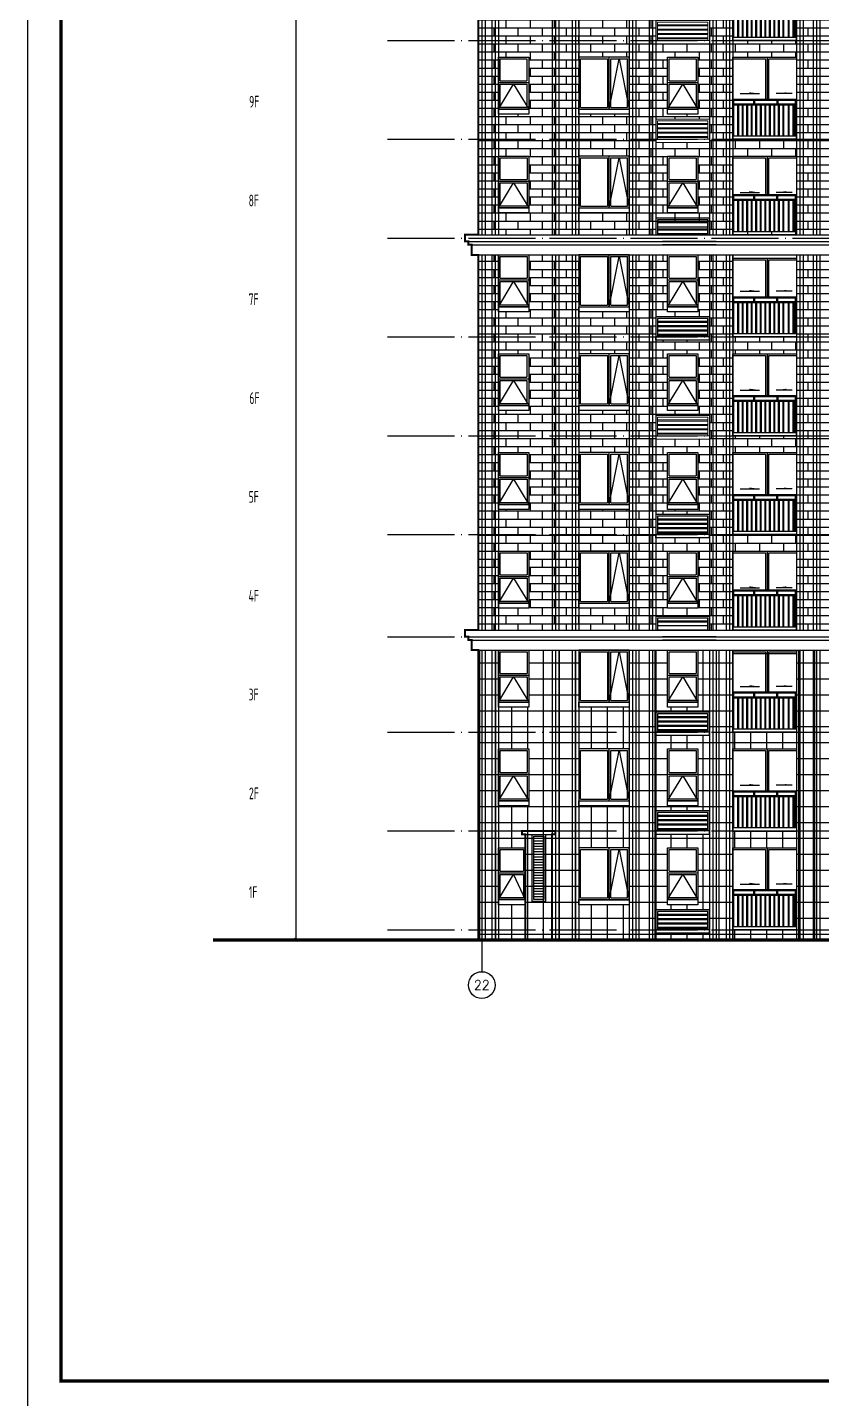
# Model space of a CAD drawing. Extents: x 115549 to 768939, y -502199 to 402497.
# Drawn here: x 181745 to 205468, y -52228 to -11293 of the extents above; entities that cross this region are included whole.
import ezdxf
from ezdxf.enums import TextEntityAlignment as Align

# ---------------------------------------------------------------- set-up
doc = ezdxf.new("R2010")
doc.units = 0
doc.header["$LTSCALE"] = 1000
doc.header["$MEASUREMENT"] = 0
doc.linetypes.add('DOTE', pattern=[2.42, 2, -0.2, 0.02, -0.2])
doc.layers.add('_0', color=7, linetype='Continuous', lineweight=9)
doc.layers.add('WALL', color=150, linetype='Continuous', lineweight=30)
for name, color, linetype in [('AXIS', 3, 'Continuous'), ('AXIS_TEXT', 7, 'Continuous'), ('DIM_SYMB', 3, 'Continuous'), ('DOTE', 16, 'DOTE'), ('LM-玻璃', 146, 'Continuous'), ('PUB_DIM', 3, 'Continuous'), ('PUB_TEXT', 7, 'Continuous'), ('PUB_TITLE', 4, 'Continuous'), ('WINDOW', 4, 'Continuous'), ('建筑-填充', 8, 'Continuous'), ('建筑-门窗', 140, 'Continuous'), ('栏杆', 11, 'Continuous'), ('看线', 163, 'Continuous'), ('窗口线', 7, 'Continuous'), ('立面线', 172, 'Continuous')]:
    doc.layers.add(name, color=color, linetype=linetype)
doc.styles.add('_TCH_AXIS', font='COMPLEX', dxfattribs={"bigfont": 'GBCBIG'})
doc.styles.add('_TCH_DIM_T3', font='SIMPLEX', dxfattribs={"width": 0.705882, "bigfont": 'GBCBIG'})
doc.styles.add('COMPLEX', font='COMPLEX')
doc.styles.get("Standard").update_dxf_attribs({"font": 'gbenor.shx', "bigfont": 'gbcbig.shx'})
doc.dimstyles.new('_TCH_ARCH&&100', dxfattribs={"dimtxt": 297.5, "dimasz": 100, "dimexe": 250, "dimexo": 300, "dimgap": 100, "dimtad": 1, "dimdec": 0, "dimzin": 0, "dimdsep": 46, "dimtxsty": '_TCH_DIM_T3', "dimblk": 'ARCHTICK', "dimcen": 0.09, "dimclrt": 7, "dimazin": 2, "dimtfac": 1, "dimtdec": 0, "dimtix": 1, "dimtmove": 2, "dimatfit": 3, "dimfxl": 1, "dimtolj": 1, "dimtzin": 0, "dimarcsym": 0})
pattern_1 = [(0, (-135683.46, -101699.97), (0, 240.41565), []), (90, (-135683.46, -101699.97), (-360.5784, 240.41565), [240.41565, -240.4156])]

# ---------------------------------------------------------------- blocks, each defined once
blk = doc.blocks.new('_ArchTick')
at = {"color": 0, "linetype": 'ByBlock', "const_width": 0.4}
blk.add_lwpolyline([(-0.5, -0.5), (0.5, 0.5)], dxfattribs=at)
blk = doc.blocks.new('*D243')
at = {"layer": 'Defpoints', "color": 0, "transparency": 16777216}
for p in [(189771, 19467), (190861, 19467), (190861, -38533)]:
    blk.add_point(p, dxfattribs=at)
at = {"layer": 'PUB_DIM', "color": 0, "lineweight": -2, "transparency": 16777216}
for p, q in [((190561, 19467), (189521, 19467)), ((189771, -38533), (189771, 19467)), ((190561, -38533), (189521, -38533))]:
    blk.add_line(p, q, dxfattribs=at)
at = {"layer": 'PUB_DIM', "color": 0, "lineweight": -2, "transparency": 16777216, "xscale": 100, "yscale": 100, "zscale": 100}
for p, rotation in [((189771, 19467), 90), ((189771, -38533), 270)]:
    blk.add_blockref('_ArchTick', p, dxfattribs=dict(at, rotation=rotation))
at = {"layer": 'PUB_DIM', "color": 7, "transparency": 16777216, "insert": (189522, -9533), "char_height": 297.5, "attachment_point": 5, "rotation": 90, "style": '_TCH_DIM_T3'}
blk.add_mtext('\\A1;58000', dxfattribs=at)
blk = doc.blocks.new('fdfsassd')
at = {"layer": 'LM-玻璃', "ltscale": 0.2}
for p, q in [((-629916, -556267), (-629916, -554817)), ((-629916, -554817), (-629116, -554817)), ((-629116, -554817), (-629116, -556267)), ((-629016, -554817), (-628516, -554817)), ((-628516, -556267), (-628516, -554817)), ((-629916, -556267), (-629116, -556267)), ((-629916, -556267), (-629116, -556267)), ((-629866, -556267), (-629866, -556267)), ((-629116, -556267), (-629116, -556267)), ((-629066, -556267), (-629066, -556267)), ((-629016, -556267), (-628516, -556267)), ((-629016, -556267), (-628566, -556267)), ((-628516, -556267), (-628516, -556267)), ((-629966, -556317), (-628466, -556317))]:
    blk.add_line(p, q, dxfattribs=at)
blk.add_lwpolyline([(-628466, -554767), (-629966, -554767), (-629966, -556317), (-628466, -556317)], close=True, dxfattribs=at)
for points in [[(-628516, -554767), (-629916, -554767)], [(-629066, -556317), (-629066, -554767)], [(-629016, -555767), (-629016, -554817)], [(-629016, -556267), (-629016, -555666)], [(-629016, -556267), (-629016, -556267)]]:
    blk.add_lwpolyline(points, dxfattribs=at)
at = {"layer": 'WINDOW', "color": 250}
blk.add_lwpolyline([(-629066, -556317), (-628766, -554817), (-628466, -556317)], dxfattribs=at)
blk = doc.blocks.new('dfgfdgdfdd')
at = {"layer": 'LM-玻璃', "ltscale": 0.2}
blk.add_lwpolyline([(-627266, -557867), (-626366, -557867), (-626366, -559417), (-627266, -559417)], close=True, dxfattribs=at)
for points in [[(-627216, -558567), (-627216, -557917), (-626416, -557917), (-626416, -558567)], [(-627266, -558617), (-626366, -558617)], [(-627216, -558567), (-626416, -558567)], [(-626416, -558667), (-626416, -559367), (-627216, -559367), (-627216, -558667)], [(-627216, -558667), (-626416, -558667)]]:
    blk.add_lwpolyline(points, dxfattribs=at)
at = {"layer": 'WINDOW', "color": 250}
blk.add_lwpolyline([(-627266, -559417), (-626816, -558667), (-626366, -559417)], dxfattribs=at)
blk = doc.blocks.new('stgewrtwertwertw')
at = {"layer": 'DIM_SYMB'}
for points in [[(406374, 195878), (406074, 195878), (406074, 195918)], [(406877, 195878), (407177, 195878), (407177, 195918)], [(421374, 195878), (421074, 195878), (421074, 195918)], [(421877, 195878), (422177, 195878), (422177, 195918)]]:
    blk.add_hatch(color=256, dxfattribs=at).paths.add_polyline_path(points)
at = {"color": 4}
for p, q in [((403330, 194984), (404830, 194984)), ((403330, 194954), (404830, 194954)), ((403330, 194853), (404830, 194853)), ((423230, 194984), (424730, 194984)), ((423230, 194954), (424730, 194954)), ((423230, 194853), (424730, 194853)), ((403330, 194823), (404830, 194823)), ((403330, 194723), (404830, 194723)), ((403330, 194693), (404830, 194693)), ((403330, 194593), (404830, 194593)), ((403330, 194563), (404830, 194563)), ((423230, 194823), (424730, 194823)), ((423230, 194723), (424730, 194723)), ((423230, 194693), (424730, 194693)), ((423230, 194593), (424730, 194593)), ((423230, 194563), (424730, 194563))]:
    blk.add_line(p, q, dxfattribs=at)
at = {"const_width": 60}
for points in [[(397980, 197464), (397980, 194514)], [(430080, 197464), (430080, 194514)]]:
    blk.add_lwpolyline(points, dxfattribs=at)
at = {"color": 4}
for points in [[(403280, 195114), (403280, 194514)], [(404880, 194514), (404880, 195114), (403283, 195114)], [(404830, 194514), (404830, 195064), (403330, 195064)], [(403330, 195064), (403330, 194514)], [(423180, 195114), (423180, 194514)], [(424780, 194514), (424780, 195114), (423183, 195114)], [(424730, 194514), (424730, 195064), (423230, 195064)], [(423230, 195064), (423230, 194514)]]:
    blk.add_lwpolyline(points, dxfattribs=at)
for points in [[(404880, 194514), (404880, 194514), (403280, 194514)], [(403280, 194414), (403280, 194414), (403280, 194514)], [(404880, 194414), (404880, 194414), (404880, 194514)], [(404880, 194414), (404880, 194414), (404880, 194514)], [(404880, 194414), (404880, 194414), (404880, 194514)], [(424780, 194514), (424780, 194514), (423180, 194514)], [(423180, 194414), (423180, 194414), (423180, 194514)], [(424780, 194414), (424780, 194414), (424780, 194514)], [(424780, 194414), (424780, 194414), (424780, 194514)], [(424780, 194414), (424780, 194414), (424780, 194514)], [(424780, 194414), (424780, 194414), (424780, 194514)], [(424780, 194414), (424780, 194414), (424780, 194514)], [(424780, 194414), (424780, 194414), (424780, 194514)], [(404880, 194414), (404880, 194414), (403280, 194414)], [(424780, 194414), (424780, 194414), (423180, 194414)]]:
    blk.add_lwpolyline(points)
at = {"layer": 'DIM_SYMB'}
for points in [[(405797, 195878), (405797, 195878), (406374, 195878)], [(407354, 195878), (407354, 195878), (406877, 195878)], [(420796, 195878), (420796, 195878), (421374, 195878)], [(422354, 195878), (422354, 195878), (421877, 195878)]]:
    blk.add_lwpolyline(points, dxfattribs=at)
at = {"layer": 'LM-玻璃', "ltscale": 0.2}
for p, q in [((405580, 195714), (405580, 196964)), ((405580, 196964), (407480, 196964)), ((420580, 195714), (420580, 196964)), ((420580, 196964), (422480, 196964))]:
    blk.add_line(p, q, dxfattribs=at)
for points in [[(405580, 196914), (406552, 196914)], [(406552, 196914), (406552, 195714)], [(406602, 196964), (406602, 195714)], [(406652, 195714), (406652, 196914)], [(406652, 196914), (407480, 196914)], [(407480, 196964), (407480, 195714)], [(409680, 195414), (409680, 196964), (408480, 196964), (408480, 195414), (409680, 195414)], [(409080, 196964), (409080, 195414)], [(419580, 195414), (419580, 196964), (418380, 196964), (418380, 195414), (419580, 195414)], [(418980, 196964), (418980, 195414)], [(420580, 196914), (421552, 196914)], [(421552, 196914), (421552, 195714)], [(421602, 196964), (421602, 195714)], [(421652, 195714), (421652, 196914)], [(421652, 196914), (422480, 196914)], [(422480, 196964), (422480, 195714)]]:
    blk.add_lwpolyline(points, dxfattribs=at)
for points in [[(409080, 196964), (408480, 196964), (408480, 196564), (409080, 196564)], [(409030, 196914), (408530, 196914), (408530, 196614), (409030, 196614)], [(409130, 196914), (409630, 196914), (409630, 195464), (409130, 195464)], [(418980, 196964), (418380, 196964), (418380, 196564), (418980, 196564)], [(418930, 196914), (418430, 196914), (418430, 196614), (418930, 196614)], [(419030, 196914), (419530, 196914), (419530, 195464), (419030, 195464)], [(409030, 196514), (408530, 196514), (408530, 195464), (409030, 195464)], [(418930, 196514), (418430, 196514), (418430, 195464), (418930, 195464)]]:
    blk.add_lwpolyline(points, close=True, dxfattribs=at)
at = {"layer": 'WINDOW', "color": 250}
for points in [[(409030, 195464), (408780, 196514), (408530, 195464)], [(418930, 195464), (418680, 196514), (418430, 195464)]]:
    blk.add_lwpolyline(points, dxfattribs=at)
at = {"layer": '栏杆', "ltscale": 0.2}
for p, q in [((405580, 195714), (407480, 195714)), ((405610, 195684), (407450, 195684)), ((420580, 195714), (422480, 195714)), ((420610, 195684), (422450, 195684)), ((405610, 195574), (407450, 195574)), ((405610, 195544), (407450, 195544)), ((420610, 195574), (422450, 195574)), ((420610, 195544), (422450, 195544)), ((405580, 194614), (407480, 194614)), ((405580, 194514), (407480, 194514)), ((420580, 194514), (422480, 194514)), ((420580, 194414), (422480, 194414))]:
    blk.add_line(p, q, dxfattribs=at)
for points in [[(405580, 194514), (405580, 195714)], [(405610, 194614), (405610, 195684)], [(406208, 195574), (406208, 195684)], [(406238, 195574), (406238, 195684)], [(406898, 195574), (406898, 195684)], [(406928, 195574), (406928, 195684)], [(407450, 194614), (407450, 195714)], [(407480, 194514), (407480, 195714)], [(420580, 194514), (420580, 195714)], [(420610, 194514), (420610, 195684)], [(421208, 195574), (421208, 195684)], [(421238, 195574), (421238, 195684)], [(421897, 195574), (421897, 195684)], [(421927, 195574), (421927, 195684)], [(422450, 194514), (422450, 195714)], [(422480, 194514), (422480, 195714)], [(405720, 195544), (405720, 194614)], [(405745, 195544), (405745, 194614)], [(405855, 195544), (405855, 194614)], [(405880, 195544), (405880, 194614)], [(405990, 195544), (405990, 194614)], [(406015, 195544), (406015, 194614)], [(406125, 195544), (406125, 194614)], [(406150, 195544), (406150, 194614)], [(406260, 195544), (406260, 194614)], [(406285, 195544), (406285, 194614)], [(406395, 195544), (406395, 194614)], [(406420, 195544), (406420, 194614)], [(406530, 195544), (406530, 194614)], [(406555, 195544), (406555, 194614)], [(406665, 195544), (406665, 194614)], [(406690, 195544), (406690, 194614)], [(406800, 195544), (406800, 194614)], [(406825, 195544), (406825, 194614)], [(406935, 195544), (406935, 194614)], [(406960, 195544), (406960, 194614)], [(407070, 195544), (407070, 194614)], [(407095, 195544), (407095, 194614)], [(407230, 195544), (407230, 194614)], [(407255, 195544), (407255, 194614)], [(407375, 195544), (407375, 194614)], [(407400, 195544), (407400, 194614)], [(420720, 195544), (420720, 194514)], [(420745, 195544), (420745, 194514)], [(420855, 195544), (420855, 194514)], [(420880, 195544), (420880, 194514)], [(420990, 195544), (420990, 194514)], [(421015, 195544), (421015, 194514)], [(421125, 195544), (421125, 194514)], [(421150, 195544), (421150, 194514)], [(421260, 195544), (421260, 194514)], [(421285, 195544), (421285, 194514)], [(421395, 195544), (421395, 194514)], [(421420, 195544), (421420, 194514)], [(421530, 195544), (421530, 194514)], [(421555, 195544), (421555, 194514)], [(421665, 195544), (421665, 194514)], [(421690, 195544), (421690, 194514)], [(421800, 195544), (421800, 194514)], [(421825, 195544), (421825, 194514)], [(421935, 195544), (421935, 194514)], [(421960, 195544), (421960, 194514)], [(422070, 195544), (422070, 194514)], [(422095, 195544), (422095, 194514)], [(422205, 195544), (422205, 194514)], [(422230, 195544), (422230, 194514)], [(422340, 195544), (422340, 194514)], [(422365, 195544), (422365, 194514)]]:
    blk.add_lwpolyline(points, dxfattribs=at)
for points in [[(405580, 194614), (407480, 194614), (407480, 194514), (405580, 194514)], [(420580, 194514), (422480, 194514), (422480, 194414), (420580, 194414)]]:
    blk.add_lwpolyline(points, close=True, dxfattribs=at)
at = {"layer": '立面线'}
for p, q in [((398080, 197464), (398080, 194514)), ((398180, 197464), (398180, 194514)), ((398380, 197464), (398380, 194514)), ((398480, 197464), (398480, 194514)), ((398580, 197464), (398580, 194514)), ((400180, 197464), (400180, 194514)), ((400280, 197464), (400280, 194514)), ((400380, 197464), (400380, 194514)), ((400780, 197464), (400780, 194514)), ((400880, 197464), (400880, 194514)), ((400980, 197464), (400980, 194514)), ((402480, 197464), (402480, 194514)), ((402580, 197464), (402580, 194514)), ((402680, 197464), (402680, 194514)), ((403080, 197464), (403080, 194514)), ((403180, 197464), (403180, 194514)), ((403280, 197464), (403280, 194514)), ((404880, 197464), (404880, 194514)), ((404980, 197464), (404980, 194514)), ((405080, 197464), (405080, 194514)), ((405380, 197464), (405380, 194514)), ((405480, 197464), (405480, 194514)), ((405580, 197464), (405580, 194414)), ((407480, 197464), (407480, 194414)), ((407580, 197464), (407580, 194514)), ((407680, 197464), (407680, 194514)), ((407980, 197464), (407980, 194514)), ((408080, 197464), (408080, 194514)), ((408180, 197464), (408180, 194514)), ((419880, 197464), (419880, 194514)), ((419880, 197464), (419880, 194514)), ((419980, 197464), (419980, 194514)), ((420080, 197464), (420080, 194514)), ((420380, 197464), (420380, 194514)), ((420480, 197464), (420480, 194514)), ((420580, 197464), (420580, 194414)), ((422480, 197464), (422480, 194514)), ((422580, 197464), (422580, 194514)), ((422680, 197464), (422680, 194514)), ((422980, 197464), (422980, 194514)), ((423080, 197464), (423080, 194514)), ((423180, 197464), (423180, 194514)), ((424780, 197464), (424780, 194514)), ((424880, 197464), (424880, 194514)), ((424980, 197464), (424980, 194514)), ((425380, 197464), (425380, 194514)), ((425480, 197464), (425480, 194514)), ((425580, 197464), (425580, 194514)), ((427080, 197464), (427080, 194514)), ((427180, 197464), (427180, 194514)), ((427280, 197464), (427280, 194514)), ((427680, 197464), (427680, 194514)), ((427780, 197464), (427780, 194514)), ((427880, 197464), (427880, 194514)), ((429480, 197464), (429480, 194514)), ((429580, 197464), (429580, 194514)), ((429680, 197464), (429680, 194514)), ((429880, 197464), (429880, 194514)), ((429980, 197464), (429980, 194514))]:
    blk.add_line(p, q, dxfattribs=at)
at = {"layer": '立面线', "color": 0, "const_width": 40}
for points in [[(410080, 197464), (410080, 194514)], [(417980, 197464), (417980, 194514)]]:
    blk.add_lwpolyline(points, dxfattribs=at)
at = {"layer": '立面线', "ltscale": 20}
for points in [[(398580, 195414), (399480, 195414), (399480, 195264), (398580, 195264)], [(400980, 195414), (402480, 195414), (402480, 195264), (400980, 195264)], [(403630, 195414), (404530, 195414), (404530, 195264), (403630, 195264)], [(408480, 195414), (409680, 195414), (409680, 195264), (408480, 195264)], [(415780, 195414), (417280, 195414), (417280, 195264), (415780, 195264)], [(418380, 195414), (419580, 195414), (419580, 195264), (418380, 195264)], [(423529, 195414), (424429, 195414), (424429, 195264), (423529, 195264)], [(427080, 195414), (425580, 195414), (425580, 195264), (427080, 195264)], [(429480, 195414), (428580, 195414), (428580, 195264), (429480, 195264)]]:
    blk.add_lwpolyline(points, close=True, dxfattribs=at)
at = {"layer": 'WINDOW'}
for name, p in [('dfgfdgdfdd', (1025846, 754831)), ('fdfsassd', (1030946, 751731)), ('dfgfdgdfdd', (1030896, 754831)), ('fdfsassd', (1045746, 751731)), ('dfgfdgdfdd', (1050796, 754831))]:
    blk.add_blockref(name, p, dxfattribs=at)
at = {"layer": 'WINDOW', "xscale": -1}
for name, p in [('fdfsassd', (-202887, 751731)), ('dfgfdgdfdd', (-197787, 754831))]:
    blk.add_blockref(name, p, dxfattribs=at)
blk = doc.blocks.new('_AXISO')
blk.add_circle((0, 0), 0.5)
at = {"layer": 'AXIS_TEXT', "style": 'COMPLEX', "width": 1.041667}
blk.add_attdef('A', text='', height=0.56, dxfattribs=at).set_placement((-0.25, -0.28), (0.25, -0.28), align=Align.FIT)
blk = doc.blocks.new('edwd')
at = {"layer": '栏杆', "ltscale": 0.2}
for p, q in [((519110, -51680), (521010, -51680)), ((519140, -51710), (520980, -51710)), ((519140, -51820), (520980, -51820)), ((519140, -51850), (520980, -51850)), ((519110, -52780), (521010, -52780)), ((519110, -52880), (521010, -52880))]:
    blk.add_line(p, q, dxfattribs=at)
for points in [[(519110, -52780), (519110, -51680)], [(519140, -52780), (519140, -51710)], [(519250, -51850), (519250, -52780)], [(519275, -51850), (519275, -52780)], [(519385, -51850), (519385, -52780)], [(519410, -51850), (519410, -52780)], [(519520, -51850), (519520, -52780)], [(519545, -51850), (519545, -52780)], [(519655, -51850), (519655, -52780)], [(519680, -51850), (519680, -52780)], [(519738, -51820), (519738, -51710)], [(519768, -51820), (519768, -51710)], [(519790, -51850), (519790, -52780)], [(519815, -51850), (519815, -52780)], [(519925, -51850), (519925, -52780)], [(519950, -51850), (519950, -52780)], [(520060, -51850), (520060, -52780)], [(520085, -51850), (520085, -52780)], [(520195, -51850), (520195, -52780)], [(520220, -51850), (520220, -52780)], [(520330, -51850), (520330, -52780)], [(520355, -51850), (520355, -52780)], [(520428, -51820), (520428, -51710)], [(520458, -51820), (520458, -51710)], [(520465, -51850), (520465, -52780)], [(520490, -51850), (520490, -52780)], [(520600, -51850), (520600, -52780)], [(520625, -51850), (520625, -52780)], [(520760, -51850), (520760, -52780)], [(520785, -51850), (520785, -52780)], [(520905, -51850), (520905, -52780)], [(520930, -51850), (520930, -52780)], [(520980, -52780), (520980, -51680)], [(521010, -52780), (521010, -51680)]]:
    blk.add_lwpolyline(points, dxfattribs=at)
blk.add_lwpolyline([(519110, -52780), (521010, -52780), (521010, -52880), (519110, -52880)], close=True, dxfattribs=at)

msp = doc.modelspace()

# ---------------------------------------------------------------- hatches: boundary and pattern name
at = {"layer": 'DIM_SYMB'}
for points in [[(203611.9, -16219), (203311.9, -16219), (203311.9, -16179)], [(204115.1, -16219), (204415.1, -16219), (204415.1, -16179)], [(203611.9, -19169), (203311.9, -19169), (203311.9, -19129)], [(204115.1, -19169), (204415.1, -19169), (204415.1, -19129)], [(203611.9, -25069), (203311.9, -25069), (203311.9, -25029)], [(204115.1, -25069), (204415.1, -25069), (204415.1, -25029)], [(203611.9, -28019), (203311.9, -28019), (203311.9, -27979)], [(204115.1, -28019), (204415.1, -28019), (204415.1, -27979)], [(203611.9, -30969), (203311.9, -30969), (203311.9, -30929)], [(204115.1, -30969), (204415.1, -30969), (204415.1, -30929)], [(203612.1, -33919), (203312.1, -33919), (203312.1, -33879)], [(204115.2, -33919), (204415.2, -33919), (204415.2, -33879)], [(203611.9, -36869), (203311.9, -36869), (203311.9, -36829)], [(204115.1, -36869), (204415.1, -36869), (204415.1, -36829)]]:
    msp.add_hatch(color=256, dxfattribs=at).paths.add_polyline_path(points)
at = {"layer": '建筑-填充'}
h = msp.add_hatch(dxfattribs=at)
h.set_pattern_fill('ANSI31', color=256, scale=50, angle=315, style=0)
h.set_pattern_definition([(0, (-539611.63, 1156479.4), (2e-14, 79.375), [])])
h.paths.add_polyline_path([(196868.1, -35433), (197168.1, -35433), (197168.1, -37333), (196868.1, -37333)])
at = {"layer": '看线'}
h = msp.add_hatch(dxfattribs=at)
h.set_pattern_fill('AR-BRSTD', color=32, scale=300)
h.set_pattern_definition(pattern_1)
h.paths.add_polyline_path([(195218, -3333), (207318, -3333), (207318, -17483), (195218, -17483)])
h.paths.add_polyline_path([(195818.4, -5033), (196718.4, -5033), (196718.4, -3333), (195818.4, -3333)], flags=16)
h.paths.add_polyline_path([(198218, -5033), (199718, -5033), (199718, -3333), (198218, -3333)], flags=16)
h.paths.add_polyline_path([(200868.5, -5033), (201768.5, -5033), (201768.5, -3333), (200868.5, -3333)], flags=16)
h.paths.add_polyline_path([(205768, -5033), (206968, -5033), (206968, -3333), (205768, -3333)], flags=16)
h.paths.add_polyline_path([(195818.4, -7983), (196718.4, -7983), (196718.4, -6283), (195818.4, -6283)], flags=16)
h.paths.add_polyline_path([(198218, -7983), (199718, -7983), (199718, -6283), (198218, -6283)], flags=16)
h.paths.add_polyline_path([(200868.4, -7983), (201768.4, -7983), (201768.4, -6283), (200868.4, -6283)], flags=16)
h.paths.add_polyline_path([(195818.4, -10933), (196718.4, -10933), (196718.4, -9233), (195818.4, -9233)], flags=16)
h.paths.add_polyline_path([(198218, -10933), (199718, -10933), (199718, -9233), (198218, -9233)], flags=16)
h.paths.add_polyline_path([(200868.4, -10933), (201768.4, -10933), (201768.4, -9233), (200868.4, -9233)], flags=16)
h.paths.add_polyline_path([(195818.4, -13883), (196718.4, -13883), (196718.4, -12183), (195818.4, -12183)], flags=16)
h.paths.add_polyline_path([(198218, -13883), (199718, -13883), (199718, -12183), (198218, -12183)], flags=16)
h.paths.add_polyline_path([(195818.4, -16833), (196718.4, -16833), (196718.4, -15133), (195818.4, -15133)], flags=16)
h.paths.add_polyline_path([(198218, -16833), (199718, -16833), (199718, -15133), (198218, -15133)], flags=16)
h.paths.add_polyline_path([(205718, -7983), (206918, -7983), (206918, -6283), (205718, -6283)], flags=16)
h.paths.add_polyline_path([(205718, -10933), (206918, -10933), (206918, -9233), (205718, -9233)], flags=16)
h.paths.add_polyline_path([(205718, -13883), (206918, -13883), (206918, -12183), (205718, -12183)], flags=16)
h.paths.add_polyline_path([(205768, -16833), (206968, -16833), (206968, -15133), (205768, -15133)], flags=16)
h.paths.add_polyline_path([(202818.1, -5783), (204718.2, -5783), (204718.1, -3333), (202818, -3333)], flags=16)
h.paths.add_polyline_path([(202818.1, -8733), (204718.1, -8733), (204718.1, -6283), (202818.1, -6283)], flags=16)
h.paths.add_polyline_path([(202818.1, -11683), (204718.2, -11683), (204718.2, -9233), (202818.1, -9233)], flags=16)
h.paths.add_polyline_path([(202818.1, -14633), (204718.2, -14633), (204718.2, -12183), (202818.1, -12183)], flags=16)
h.paths.add_polyline_path([(202818, -17383), (204718.1, -17383), (204718.1, -15133), (202818, -15133)], flags=16)
h.paths.add_polyline_path([(200868.5, -16832.8), (201768.5, -16832.8), (201768.5, -15132.8), (200868.5, -15132.8)], flags=16)
h.paths.add_polyline_path([(200868.4, -13883), (201768.4, -13883), (201768.4, -12183), (200868.4, -12183)], flags=16)
h.paths.add_polyline_path([(200521.5, -5883), (202118, -5883), (202118, -5183), (200521.5, -5183)], flags=16)
h.paths.add_polyline_path([(200518, -8833), (202118, -8833), (202118, -8133), (200518, -8133)], flags=16)
h.paths.add_polyline_path([(200521.5, -11783), (202118, -11783), (202118, -11083), (200521.5, -11083)], flags=16)
h.paths.add_polyline_path([(200521.5, -14733), (202118, -14733), (202118, -14033), (200521.5, -14033)], flags=16)
h.paths.add_polyline_path([(200518, -17483), (202118, -17483), (202118, -17082.8), (200518, -17082.8)], flags=16)
h = msp.add_hatch(dxfattribs=at)
h.set_pattern_fill('AR-BRSTD', color=32, scale=300)
h.set_pattern_definition(pattern_1)
h.paths.add_polyline_path([(195818.4, -19783), (196718.4, -19783), (196718.4, -18083), (195818.4, -18083)])
h.paths.add_polyline_path([(198218, -19783), (199718, -19783), (199718, -18083), (198218, -18083)])
h.paths.add_polyline_path([(195818.4, -22733), (196718.4, -22733), (196718.4, -21033), (195818.4, -21033)], flags=16)
h.paths.add_polyline_path([(198218, -22733), (199718, -22733), (199718, -21033), (198218, -21033)], flags=16)
h.paths.add_polyline_path([(195818.4, -25683), (196718.4, -25683), (196718.4, -23983), (195818.4, -23983)], flags=16)
h.paths.add_polyline_path([(198218, -25683), (199718, -25683), (199718, -23983), (198218, -23983)], flags=16)
h.paths.add_polyline_path([(195818.4, -28633), (196718.4, -28633), (196718.4, -26933), (195818.4, -26933)], flags=16)
h.paths.add_polyline_path([(198218, -28633), (199718, -28633), (199718, -26933), (198218, -26933)], flags=16)
h.paths.add_polyline_path([(205768, -19783), (206968, -19783), (206968, -18083), (205768, -18083)], flags=16)
h.paths.add_polyline_path([(205718, -22733), (206918, -22733), (206918, -21033), (205718, -21033)], flags=16)
h.paths.add_polyline_path([(205768, -25683), (206968, -25683), (206968, -23983), (205768, -23983)], flags=16)
h.paths.add_polyline_path([(205768, -28633), (206968, -28633), (206968, -26933), (205768, -26933)], flags=16)
h.paths.add_polyline_path([(202818.2, -20533), (204718.2, -20533), (204718.1, -18083), (202818.1, -18083)])
h.paths.add_polyline_path([(202818.1, -23483), (204718.2, -23483), (204718.2, -21033), (202818.1, -21033)], flags=16)
h.paths.add_polyline_path([(202818.1, -26433), (204718.1, -26433), (204718.1, -23983), (202818.1, -23983)], flags=16)
h.paths.add_polyline_path([(202818, -29283), (204718.1, -29283), (204718.1, -26933), (202818, -26933)], flags=17)
h.paths.add_polyline_path([(200868.5, -28633), (201768.5, -28633), (201768.5, -26933), (200868.5, -26933)], flags=16)
h.paths.add_polyline_path([(200868.5, -25683), (201768.5, -25683), (201768.5, -23983), (200868.5, -23983)], flags=16)
h.paths.add_polyline_path([(200868.4, -22733), (201768.4, -22733), (201768.4, -21033), (200868.4, -21033)], flags=16)
h.paths.add_polyline_path([(200868.5, -19783), (201768.5, -19783), (201768.5, -18083), (200868.5, -18083)])
h.paths.add_polyline_path([(200518, -20633), (202118, -20633), (202118, -19933), (200518, -19933)], flags=16)
h.paths.add_polyline_path([(200521.5, -23583), (202118, -23583), (202118, -22883), (200521.5, -22883)], flags=16)
h.paths.add_polyline_path([(200521.5, -26533), (202118, -26533), (202118, -25833), (200521.5, -25833)], flags=16)
h.paths.add_polyline_path([(200521.5, -29283), (202118, -29283), (202118, -28883), (200521.5, -28883)], flags=16)
h.paths.add_polyline_path([(206918, -26333), (207318, -26333), (207318, -18083), (195218, -18083), (195218, -29283), (207318, -29283), (207318, -26933), (207118, -26933), (207118, -26633), (207018, -26633), (207018, -26533), (206918, -26533)])
h = msp.add_hatch(dxfattribs=at)
h.set_pattern_fill('ANSI37', color=8, scale=300, angle=45)
h.set_pattern_definition([(90, (-161450.86, -101699.97), (-476.25, 9e-14), []), (180, (-161450.86, -101699.97), (-9e-14, -476.25), [])])
h.paths.add_polyline_path([(205768, -31583), (206968, -31583), (206968, -29883), (205768, -29883)], flags=16)
h.paths.add_polyline_path([(205718, -34533), (206918, -34533), (206918, -32833), (205718, -32833)], flags=16)
h.paths.add_polyline_path([(205768, -37476.7), (207007.8, -37476.7), (207007.8, -35783), (205768, -35783)], flags=16)
h.paths.add_polyline_path([(202818, -32333), (204718, -32333), (204718.1, -29882.2), (202818.1, -29882.2)])
h.paths.add_polyline_path([(202818.2, -35283), (204718.2, -35283), (204718.1, -32833), (202818.1, -32833)], flags=16)
h.paths.add_polyline_path([(202818, -38233), (204718.1, -38233), (204718.1, -35783), (202818, -35783)], flags=16)
h.paths.add_polyline_path([(200868.5, -37483), (201768.5, -37483), (201768.5, -35783), (200868.5, -35783)], flags=16)
h.paths.add_polyline_path([(198218, -37483), (199718, -37483), (199718, -35783), (198218, -35783)], flags=16)
h.paths.add_polyline_path([(195818.4, -37483), (196618.2, -37483), (196618.2, -35783), (195818.4, -35783)], flags=16)
h.paths.add_polyline_path([(195818.4, -34533), (196718.4, -34533), (196718.4, -32833), (195818.4, -32833)], flags=16)
h.paths.add_polyline_path([(198218, -34533), (199718, -34533), (199718, -32833), (198218, -32833)], flags=16)
h.paths.add_polyline_path([(200868.4, -34533), (201768.4, -34533), (201768.4, -32833), (200868.4, -32833)], flags=16)
h.paths.add_polyline_path([(200868.5, -31583), (201768.5, -31583), (201768.5, -29883), (200868.5, -29883)], flags=16)
h.paths.add_polyline_path([(198218, -31583), (199718, -31583), (199718, -29883), (198218, -29883)], flags=16)
h.paths.add_polyline_path([(195818.4, -31583), (196718.4, -31583), (196718.4, -29883), (195818.4, -29883)], flags=16)
h.paths.add_polyline_path([(200518.1, -32433), (202118, -32433), (202118, -31733), (200518.1, -31733)], flags=16)
h.paths.add_polyline_path([(200518, -35383), (202118, -35383), (202118, -34683), (200518, -34683)], flags=16)
h.paths.add_polyline_path([(200518.1, -38333), (202118.1, -38333), (202118.1, -37633), (200518.1, -37633)], flags=16)
h.paths.add_polyline_path([(195218, -38533), (207318, -38533), (207318, -29883), (195218, -29883)])

# ---------------------------------------------------------------- linework, layer by layer
at = {"color": 4}
for p, q in [((200569.3, -17113.1), (202069.3, -17113.1)), ((200568, -17307.9), (202068, -17307.9)), ((200568, -17337.9), (202068, -17337.9)), ((200569.3, -17243.1), (202069.3, -17243.1)), ((200569.3, -17443.4), (202069.3, -17443.4)), ((200569.3, -17473.4), (202069.3, -17473.4)), ((200569.3, -17473.7), (202069.3, -17473.7)), ((200571.3, -20063.3), (202071.3, -20063.3)), ((200571.3, -20093.3), (202071.3, -20093.3)), ((200571.3, -20193.6), (202071.3, -20193.6)), ((200571.3, -20223.6), (202071.3, -20223.6)), ((200571.3, -20323.9), (202071.3, -20323.9)), ((200571.3, -20353.9), (202071.3, -20353.9)), ((200571.3, -20454.1), (202071.3, -20454.1)), ((200571.3, -20484.1), (202071.3, -20484.1)), ((200568, -25963.3), (202068, -25963.3)), ((200568, -25993.3), (202068, -25993.3)), ((200568, -26093.6), (202068, -26093.6)), ((200568, -26123.6), (202068, -26123.6)), ((200568, -26223.9), (202068, -26223.9)), ((200568, -26253.9), (202068, -26253.9)), ((200568, -26354.1), (202068, -26354.1)), ((200568, -26384.1), (202068, -26384.1)), ((200568, -29013.3), (202068, -29013.3)), ((200568, -29043.3), (202068, -29043.3)), ((200568, -29143.6), (202068, -29143.6)), ((200568, -29273.6), (202068, -29273.6)), ((200568, -29283), (202068, -29283)), ((200568.1, -31863.3), (202068.1, -31863.3)), ((200568.1, -31893.3), (202068.1, -31893.3)), ((200568.1, -31993.6), (202068.1, -31993.6)), ((200568.1, -32023.6), (202068.1, -32023.6)), ((200568.1, -32123.9), (202068.1, -32123.9)), ((200568.1, -32153.9), (202068.1, -32153.9)), ((200568.1, -32254.1), (202068.1, -32254.1)), ((200568.1, -32284.1), (202068.1, -32284.1)), ((200568, -34813.3), (202068, -34813.3)), ((200568, -34843.3), (202068, -34843.3)), ((200568, -34943.6), (202068, -34943.6)), ((200568, -34973.6), (202068, -34973.6)), ((200568, -35073.9), (202068, -35073.9)), ((200568, -35103.9), (202068, -35103.9)), ((200568, -35204.1), (202068, -35204.1)), ((200568, -35234.1), (202068, -35234.1)), ((200568.1, -37763.3), (202068.1, -37763.3)), ((200568.1, -37793.3), (202068.1, -37793.3)), ((200568.1, -37893.6), (202068.1, -37893.6)), ((200568.1, -37923.6), (202068.1, -37923.6)), ((200568.1, -38023.9), (202068.1, -38023.9)), ((200568.1, -38053.9), (202068.1, -38053.9)), ((200568.1, -38154.1), (202068.1, -38154.1)), ((200568.1, -38184.1), (202068.1, -38184.1))]:
    msp.add_line(p, q, dxfattribs=at)
for points, const_width in [([(195218, -14633), (195218, -17483), (194818, -17483), (194818, -17683), (194918, -17683), (194918, -17783), (195018, -17783), (195018, -18083), (195218, -18083), (195218, -20533)], 60), ([(195218, -23483), (195218, -26433)], 60), ([(195218, -26433), (195218, -29283), (194818, -29283), (194818, -29483), (194918, -29483), (194918, -29583), (195018, -29583), (195018, -29883), (195218, -29883), (195218, -32333)], 60), ([(195218, -32333), (195218, -35283)], 60), ([(195218, -35283), (195218, -38533)], 60), ([(196618, -38533), (196618, -35383), (196518, -35383), (196518, -35283), (197418.1, -35283), (197518.1, -35283), (197518.1, -35383), (197418.1, -35383), (197418.1, -38533)], 60), ([(187286.6, -38533), (235434.8, -38533)], 100)]:
    msp.add_lwpolyline(points, dxfattribs=dict(const_width=const_width))
for points in [[(200518, -16982.8), (200518, -17482.8)], [(202118, -17482.8), (202118, -16982.8), (200521.5, -16982.8)], [(202068, -17482.8), (202068, -17032.8), (200568, -17032.9)], [(200568, -17033), (200568, -17482.8)], [(200518, -19933), (200518, -20533.3)], [(202118, -20533), (202118, -19933), (200521.5, -19933)], [(202068, -20533), (202068, -19983), (200568, -19983.1)], [(200568, -19983.3), (200568, -20533.3)], [(200518, -25833), (200518, -26433.3)], [(202118, -26433), (202118, -25833), (200521.5, -25833)], [(202068, -26433), (202068, -25883), (200568, -25883.1)], [(200568, -25883.3), (200568, -26433.3)], [(200518, -28883), (200518, -29283)], [(202118, -29283), (202118, -28883), (200521.5, -28883)], [(202068, -29283), (202068, -28933), (200568, -28933.1)], [(200568, -28933.3), (200568, -29283)], [(200518.1, -31733), (200518.1, -32333.3)], [(202118.1, -32333), (202118.1, -31733), (200521.6, -31733)], [(202068.1, -32333), (202068.1, -31783), (200568.1, -31783.1)], [(200568.1, -31783.3), (200568.1, -32333.3)], [(200518, -34683), (200518, -35283.3)], [(202118, -35283), (202118, -34683), (200521.5, -34683)], [(202068, -35283), (202068, -34733), (200568, -34733.1)], [(200568, -34733.3), (200568, -35283.3)], [(200518.1, -37633), (200518.1, -38233.3)], [(202118.1, -38233), (202118.1, -37633), (200521.6, -37633)], [(202068.1, -38233), (202068.1, -37683), (200568.1, -37683.1)], [(200568.1, -37683.3), (200568.1, -38233.3)]]:
    msp.add_lwpolyline(points, dxfattribs=at)
at = {"ltscale": 0.2, "const_width": 0.1}
for points in [[(197318, -18083), (197218, -18083), (197218, -17783), (197118, -17783), (197118, -17683), (197018, -17683), (197018, -17483), (197318, -17483)], [(200617.9, -18083), (200717.9, -18083), (200717.9, -17783), (200817.9, -17783), (200817.9, -17683), (200917.9, -17683), (200917.9, -17483), (200617.9, -17483)], [(202018, -18083), (201918, -18083), (201918, -17783), (201818, -17783), (201818, -17683), (201718, -17683), (201718, -17483), (202018, -17483)], [(197318, -29883), (197218, -29883), (197218, -29583), (197118, -29583), (197118, -29483), (197018, -29483), (197018, -29283), (197318, -29283)], [(200618, -29883), (200718, -29883), (200718, -29583), (200818, -29583), (200818, -29483), (200918, -29483), (200918, -29283), (200618, -29283)], [(202018, -29883), (201918, -29883), (201918, -29583), (201818, -29583), (201818, -29483), (201718, -29483), (201718, -29283), (202018, -29283)]]:
    msp.add_lwpolyline(points, dxfattribs=at)
for points in [[(202318, -17683), (202318, -17683), (200718, -17683)], [(202318, -17783), (202318, -17783), (200718, -17783)], [(202118, -20533), (202118, -20533), (200518, -20533)], [(200518, -20633), (200518, -20633), (200518, -20533)], [(202118, -20633), (202118, -20633), (200518, -20633)], [(202118, -20633), (202118, -20633), (202118, -20533)], [(202118, -20633), (202118, -20633), (202118, -20533)], [(202118, -20633), (202118, -20633), (202118, -20533)], [(202118, -26433), (202118, -26433), (200518, -26433)], [(200518, -26533), (200518, -26533), (200518, -26433)], [(202118, -26533), (202118, -26533), (200518, -26533)], [(202118, -26533), (202118, -26533), (202118, -26433)], [(202118, -26533), (202118, -26533), (202118, -26433)], [(202118, -26533), (202118, -26533), (202118, -26433)], [(202318, -29483), (202318, -29483), (200718, -29483)], [(202318, -29583), (202318, -29583), (200718, -29583)], [(202118.1, -32333), (202118.1, -32333), (200518.1, -32333)], [(200518.1, -32433), (200518.1, -32433), (200518.1, -32333)], [(202118.1, -32433), (202118.1, -32433), (202118.1, -32333)], [(202118.1, -32433), (202118.1, -32433), (202118.1, -32333)], [(202118.1, -32433), (202118.1, -32433), (202118.1, -32333)], [(202118.1, -32433), (202118.1, -32433), (200518.1, -32433)], [(202118, -35283), (202118, -35283), (200518, -35283)], [(200518, -35383), (200518, -35383), (200518, -35283)], [(202118, -35383), (202118, -35383), (200518, -35383)], [(202118, -35383), (202118, -35383), (202118, -35283)], [(202118, -35383), (202118, -35383), (202118, -35283)], [(202118, -35383), (202118, -35383), (202118, -35283)], [(202118.1, -38233), (202118.1, -38233), (200518.1, -38233)], [(200518.1, -38333), (200518.1, -38333), (200518.1, -38233)], [(202118.1, -38333), (202118.1, -38333), (200518.1, -38333)], [(202118.1, -38333), (202118.1, -38333), (202118.1, -38233)], [(202118.1, -38333), (202118.1, -38333), (202118.1, -38233)], [(202118.1, -38333), (202118.1, -38333), (202118.1, -38233)]]:
    msp.add_lwpolyline(points)
at = {"layer": 'AXIS'}
msp.add_line((195318, -37263.6), (195318, -39482.6), dxfattribs=at)
at = {"layer": 'DIM_SYMB'}
for points in [[(203034.8, -16219), (203034.8, -16219), (203611.9, -16219)], [(204592.4, -16219), (204592.4, -16219), (204115.1, -16219)], [(203034.8, -19169), (203034.8, -19169), (203611.9, -19169)], [(204592.4, -19169), (204592.4, -19169), (204115.1, -19169)], [(203034.8, -25069), (203034.8, -25069), (203611.9, -25069)], [(204592.4, -25069), (204592.4, -25069), (204115.1, -25069)], [(203034.8, -28019), (203034.8, -28019), (203611.9, -28019)], [(204592.4, -28019), (204592.4, -28019), (204115.1, -28019)], [(203034.8, -30969), (203034.8, -30969), (203611.9, -30969)], [(204592.4, -30969), (204592.4, -30969), (204115.1, -30969)], [(203034.9, -33919), (203034.9, -33919), (203612.1, -33919)], [(204592.5, -33919), (204592.5, -33919), (204115.2, -33919)], [(203034.8, -36869), (203034.8, -36869), (203611.9, -36869)], [(204592.4, -36869), (204592.4, -36869), (204115.1, -36869)]]:
    msp.add_lwpolyline(points, dxfattribs=at)
at = {"layer": 'DOTE'}
for p, q in [((192502.1, -11683), (230169.9, -11683)), ((192502.1, -14633), (207829, -14633)), ((192502.1, -14633), (230169.9, -14633)), ((192502.1, -17583), (230169.9, -17583)), ((192502.1, -20533), (230169.9, -20533)), ((192502.1, -23483), (230169.9, -23483)), ((192502.1, -26433), (230169.9, -26433)), ((192502.1, -29483), (224929, -29483)), ((192502.1, -32333), (230169.9, -32333)), ((192502.1, -35283), (230169.9, -35283)), ((192502.1, -38233), (230169.9, -38233)), ((192502.1, -38533), (230169.9, -38533))]:
    msp.add_line(p, q, dxfattribs=at)
at = {"layer": 'LM-玻璃', "ltscale": 0.2}
for p, q in [((202818, -16383), (202818, -15133)), ((202818, -15133), (204718.1, -15133)), ((202818, -19333), (202818, -18083)), ((202818, -18183), (204718.1, -18183)), ((202818, -25233), (202818, -23983)), ((202818, -23983), (204718.1, -23983)), ((202818, -28183), (202818, -26933)), ((202818, -26933), (204718.1, -26933)), ((202818, -31133), (202818, -29883)), ((202818, -29983), (204718.1, -29983)), ((202818.1, -34083), (202818.1, -32833)), ((202818.1, -32833), (204718.2, -32833)), ((202818, -38533), (202818, -35783)), ((202818, -35783), (204718.1, -35783))]:
    msp.add_line(p, q, dxfattribs=at)
for points in [[(203840.2, -15133), (203840.2, -16283.3)], [(204718.1, -15133), (204718.1, -16383)], [(202818, -15183), (203790.2, -15183)], [(203790.2, -15183), (203790.2, -16283.3)], [(203890.2, -16283.3), (203890.2, -15183)], [(203890.2, -15183), (204718.1, -15183)], [(202818, -18233), (203790.2, -18233)], [(203790.2, -18233), (203790.2, -19333)], [(203840.2, -18183), (203840.2, -19333)], [(203890.2, -19333), (203890.2, -18233)], [(203890.2, -18233), (204718.1, -18233)], [(204718.1, -18083), (204718.1, -19333)], [(202818, -24033), (203790.2, -24033)], [(203790.2, -24033), (203790.2, -25233)], [(203840.2, -23983), (203840.2, -25233)], [(203890.2, -25233), (203890.2, -24033)], [(203890.2, -24033), (204718.1, -24033)], [(204718.1, -23983), (204718.1, -25233)], [(202818, -26983), (203790.2, -26983)], [(203790.2, -26983), (203790.2, -28083)], [(203840.2, -26933), (203840.2, -28083)], [(203890.2, -28083), (203890.2, -26983)], [(203890.2, -26983), (204718.1, -26983)], [(204718.1, -26933), (204718.1, -28183)], [(202818, -29933), (203790.2, -29933)], [(203790.2, -29933), (203790.2, -31133)], [(203840.2, -29883), (203840.2, -31133)], [(203890.2, -31133), (203890.2, -29933)], [(203890.2, -29933), (204718.1, -29933)], [(204718.1, -29883), (204718.1, -31133)], [(202818.1, -32883), (203790.3, -32883)], [(203790.3, -32883), (203790.3, -34083)], [(203840.3, -32833), (203840.3, -34083)], [(203890.3, -34083), (203890.3, -32883)], [(203890.3, -32883), (204718.2, -32883)], [(204718.2, -32833), (204718.2, -34083)], [(195868.4, -36483), (195868.4, -35833), (196568.2, -35833), (196568.2, -36483)], [(202818, -35833), (203790.2, -35833)], [(203790.2, -35833), (203790.2, -37033)], [(203840.2, -35783), (203840.2, -37033)], [(203890.2, -37033), (203890.2, -35833)], [(203890.2, -35833), (204718.1, -35833)], [(204718.1, -35783), (204718.1, -37033)], [(195818.4, -36533), (196618.2, -36533)], [(195868.4, -36483), (196568.2, -36483)], [(195868.4, -36583), (196568.2, -36583)], [(196568.2, -36583), (196568.2, -37283), (195868.4, -37283), (195868.4, -36583)]]:
    msp.add_lwpolyline(points, dxfattribs=at)
msp.add_lwpolyline([(195818.4, -35783), (196618.2, -35783), (196618.2, -37333), (195818.4, -37333)], close=True, dxfattribs=at)
at = {"layer": 'PUB_TITLE'}
msp.add_lwpolyline([(181745.2, 31397.5), (181745.2, -52702.5), (241145.2, -52702.5), (241145.2, 31397.5)], close=True, dxfattribs=at)
at = {"layer": 'PUB_TITLE', "const_width": 100}
msp.add_lwpolyline([(182745.2, 28897.5), (182745.2, -51702.5), (240145.2, -51702.5), (240145.2, 28897.5)], close=True, dxfattribs=at)
at = {"layer": 'WALL'}
msp.add_lwpolyline([(196818.1, -35383), (197218.1, -35383), (197218.1, -37383), (196818.1, -37383)], close=True, dxfattribs=at)
at = {"layer": 'WINDOW', "color": 250}
msp.add_lwpolyline([(195818.4, -37333), (196268.4, -36583), (196618.2, -37333)], dxfattribs=at)
at = {"layer": '建筑-门窗'}
msp.add_lwpolyline([(196868.1, -35433), (197168.1, -35433), (197168.1, -37333), (196868.1, -37333)], close=True, dxfattribs=at)
at = {"layer": '栏杆', "ltscale": 0.2}
for points in [[(202818, -17483.3), (202818, -16383)], [(204718.1, -17483), (204718.1, -16383)], [(202818, -29283), (202818, -28183)], [(204718.1, -29283), (204718.1, -28183)], [(202818.1, -35283), (202818.1, -34083)]]:
    msp.add_lwpolyline(points, dxfattribs=at)
at = {"layer": '窗口线'}
msp.add_line((196618, -35383), (197418.1, -35383), dxfattribs=at)
at = {"layer": '立面线'}
for p, q in [((195318, -14633), (195318, -17483)), ((195418, -14633), (195418, -17483)), ((195618, -14633), (195618, -17483)), ((195718, -14633), (195718, -17483)), ((195818, -14633), (195818, -17483)), ((197418, -14633), (197418, -17483)), ((197518, -14633), (197518, -17483)), ((197618, -14633), (197618, -17483)), ((198018, -14633), (198018, -17483)), ((198118, -14633), (198118, -17483)), ((198218, -14633), (198218, -17483)), ((199718, -14633), (199718, -17483)), ((199818, -14633), (199818, -17483)), ((199918, -14633), (199918, -17483)), ((200317.9, -14632.8), (200317.9, -17482.8)), ((200417.9, -14632.8), (200417.9, -17482.8)), ((200517.9, -14632.8), (200517.9, -17483)), ((202118, -14632.8), (202118, -17482.8)), ((202218, -14632.8), (202218, -17483)), ((202318, -14632.8), (202318, -17483)), ((202618.1, -14633), (202618.1, -17483.3)), ((202718.1, -14633), (202718.1, -17483.3)), ((202818.1, -14633), (202818.1, -17483.3)), ((204718.1, -14633), (204718.1, -17483)), ((204818.1, -14633), (204818.1, -17483)), ((204918.1, -14633), (204918.1, -17483)), ((205218.2, -14633), (205218.2, -17483)), ((205318.2, -14633), (205318.2, -17483)), ((205418.2, -14633), (205418.2, -17483)), ((195318, -18083), (195318, -20533)), ((195418, -18083), (195418, -20533)), ((195618, -18083), (195618, -20533)), ((195718, -18083), (195718, -20533)), ((195818, -18083), (195818, -20533)), ((197418, -18083), (197418, -20533)), ((197518, -18083), (197518, -20533)), ((197618, -18083), (197618, -20533)), ((198018, -18083), (198018, -20533)), ((198118, -18083), (198118, -20533)), ((198218, -18083), (198218, -20533)), ((199718, -18083), (199718, -20533)), ((199818, -18083), (199818, -20533)), ((199918, -18083), (199918, -20533)), ((200317.9, -18083), (200317.9, -20533)), ((200417.9, -18083), (200417.9, -20533)), ((200517.9, -18083), (200517.9, -20533)), ((202118, -18083), (202118, -20533)), ((202218, -18083), (202218, -20533)), ((202318, -18083), (202318, -20533)), ((202618.1, -18083), (202618.1, -20533)), ((202718.1, -18083), (202718.1, -20533)), ((202818.1, -18083), (202818.1, -20633)), ((204718.1, -18083), (204718.1, -20633)), ((204818.1, -18083), (204818.1, -20533)), ((204918.1, -18083), (204918.1, -20533)), ((205218.2, -18083), (205218.2, -20533)), ((205318.2, -18083), (205318.2, -20533)), ((205418.2, -18083), (205418.2, -20533)), ((195318, -23483), (195318, -26433)), ((195418, -23483), (195418, -26433)), ((195618, -23483), (195618, -26433)), ((195718, -23483), (195718, -26433)), ((195818, -23483), (195818, -26433)), ((197418, -23483), (197418, -26433)), ((197518, -23483), (197518, -26433)), ((197618, -23483), (197618, -26433)), ((198018, -23483), (198018, -26433)), ((198118, -23483), (198118, -26433)), ((198218, -23483), (198218, -26433)), ((199718, -23483), (199718, -26433)), ((199818, -23483), (199818, -26433)), ((199918, -23483), (199918, -26433)), ((200317.9, -23483), (200317.9, -26433)), ((200417.9, -23483), (200417.9, -26433)), ((200517.9, -23483), (200517.9, -26433)), ((202118, -23483), (202118, -26433)), ((202218, -23483), (202218, -26433)), ((202318, -23483), (202318, -26433)), ((202618.1, -23483), (202618.1, -26433)), ((202718.1, -23483), (202718.1, -26433)), ((202818.1, -23483), (202818.1, -26533)), ((204718.1, -23483), (204718.1, -26533)), ((204818.1, -23483), (204818.1, -26433)), ((204918.1, -23483), (204918.1, -26433)), ((205218.2, -23483), (205218.2, -26433)), ((205318.2, -23483), (205318.2, -26433)), ((205418.2, -23483), (205418.2, -26433)), ((195318, -26433), (195318, -29283)), ((195418, -26433), (195418, -29283)), ((195618, -26433), (195618, -29283)), ((195718, -26433), (195718, -29283)), ((195818, -26433), (195818, -29283)), ((197418, -26433), (197418, -29283)), ((197518, -26433), (197518, -29283)), ((197618, -26433), (197618, -29283)), ((198018, -26433), (198018, -29283)), ((198118, -26433), (198118, -29283)), ((198218, -26433), (198218, -29283)), ((199718, -26433), (199718, -29283)), ((199818, -26433), (199818, -29283)), ((199918, -26433), (199918, -29283)), ((200317.9, -26433), (200317.9, -29283)), ((200417.9, -26433), (200417.9, -29283)), ((200517.9, -26433), (200518, -29283)), ((202118, -26433), (202118, -29283)), ((202218, -26433), (202218, -29283)), ((202318, -26433), (202318, -29283)), ((202618.1, -26433), (202618.1, -29283)), ((202718.1, -26433), (202718.1, -29283)), ((202818.1, -26433), (202818.1, -29283)), ((204718.1, -26433), (204718.1, -29283)), ((204818.1, -26433), (204818.1, -29283)), ((204918.1, -26433), (204918.1, -29283)), ((205218.2, -26433), (205218.2, -29283)), ((205318.2, -26433), (205318.2, -29283)), ((205418.2, -26433), (205418.2, -29283)), ((195318, -29883), (195318, -32333)), ((195418, -29883), (195418, -32333)), ((195618, -29883), (195618, -32333)), ((195718, -29883), (195718, -32333)), ((195818, -29883), (195818, -32333)), ((197418.1, -29883), (197418.1, -32333)), ((197518.1, -29883), (197518.1, -32333)), ((197618.1, -29883), (197618.1, -32333)), ((198018, -29883), (198018, -32333)), ((198118, -29883), (198118, -32333)), ((198218, -29883), (198218, -32333)), ((199718, -29883), (199718, -32333)), ((199818, -29883), (199818, -32333)), ((199918, -29883), (199918, -32333)), ((200318, -29883), (200318, -32333)), ((200418, -29883), (200418, -32333)), ((200518, -29883), (200518, -32333)), ((202118.1, -29883), (202118.1, -32333)), ((202218.1, -29883), (202218.1, -32333)), ((202318.1, -29883), (202318.1, -32333)), ((202618.1, -29883), (202618.1, -32333)), ((202718.1, -29883), (202718.1, -32333)), ((202818.1, -29883), (202818.1, -32433)), ((204718.1, -29883), (204718.2, -35283)), ((204818.1, -29883), (204818.1, -32333)), ((204918.1, -29883), (204918.1, -32333)), ((205218.2, -29883), (205218.2, -32333)), ((205318.2, -29883), (205318.2, -32333)), ((205418.2, -29883), (205418.2, -32333)), ((195318, -32333), (195318, -35283)), ((195418, -32333), (195418, -35283)), ((195618, -32333), (195618, -35283)), ((195718, -32333), (195718, -35283)), ((195818, -32333), (195818, -35283)), ((197418.1, -32333), (197418.1, -35283)), ((197518.1, -32333), (197518.1, -35283)), ((197618.1, -32333), (197618.1, -35283)), ((198018, -32333), (198018, -35283)), ((198118, -32333), (198118, -35283)), ((198218, -32333), (198218, -35283)), ((199718, -32333), (199718, -35283)), ((199818, -32333), (199818, -35283)), ((199918, -32333), (199918, -35283)), ((200318, -32333), (200318, -35283)), ((200418, -32333), (200418, -35283)), ((200518, -32333), (200518, -35283)), ((202118, -32333), (202118, -35283)), ((202218, -32333), (202218, -35283)), ((202318, -32333), (202318, -35283)), ((202618.1, -32333), (202618.1, -35283)), ((202718.1, -32333), (202718.1, -35283)), ((202818.1, -32333), (202818.1, -35383)), ((204818.1, -32333), (204818.1, -35283)), ((204918.1, -32333), (204918.1, -35283)), ((205218.2, -32333), (205218.2, -35283)), ((205318.2, -32333), (205318.2, -35283)), ((205418.2, -32333), (205418.2, -35283)), ((204718.2, -34083), (204718.1, -38533)), ((195318, -35283), (195318, -38533)), ((195418, -35283), (195418, -38533)), ((195618, -35283), (195618, -38533)), ((195718, -35283), (195718, -38533)), ((195818, -35283), (195818, -38533)), ((197418.1, -35283), (197418.1, -38533)), ((197518.1, -35283), (197518.1, -38533)), ((197618.1, -35283), (197618.1, -38533)), ((198018, -35283), (198018, -38533)), ((198118, -35283), (198118, -38533)), ((198218, -35283), (198218, -38533)), ((199718, -35283), (199718, -38533)), ((199818, -35283), (199818, -38533)), ((199918, -35283), (199918, -38533)), ((200318, -35283), (200318, -38533)), ((200418, -35283), (200418, -38533)), ((200518, -35283), (200518, -38533)), ((202118.1, -35283), (202118.1, -38533)), ((202218.1, -35283), (202218.1, -38533)), ((202318.1, -35283), (202318.1, -38533)), ((202618.1, -35283), (202618.1, -38533)), ((202718.1, -35283), (202718.1, -38533)), ((202818.1, -35283), (202818.1, -38533)), ((204818.1, -35283), (204818.1, -38533)), ((204918.1, -35283), (204918.1, -38533)), ((205218.2, -35283), (205218.2, -38533)), ((205318.2, -35283), (205318.2, -38533)), ((205418.2, -35283), (205418.2, -38533))]:
    msp.add_line(p, q, dxfattribs=at)
at = {"layer": '立面线', "color": 0}
for p, q in [((195218, -17483), (207318, -17483)), ((194918, -17683), (207318, -17683)), ((195018, -17783), (207318, -17783)), ((195218, -18083), (207318, -18083)), ((195218, -29283), (207318, -29283)), ((194918, -29483), (207318, -29483)), ((195018, -29583), (207318, -29583)), ((195218, -29883), (207318, -29883))]:
    msp.add_line(p, q, dxfattribs=at)
at = {"layer": '立面线', "ltscale": 20}
for points in [[(195818.4, -16683), (196718.4, -16683), (196718.4, -16833), (195818.4, -16833)], [(198218, -16683), (199718, -16683), (199718, -16833), (198218, -16833)], [(200868.5, -16682.8), (201768.5, -16682.8), (201768.5, -16832.8), (200868.5, -16832.8)], [(195818.4, -19633), (196718.4, -19633), (196718.4, -19783), (195818.4, -19783)], [(198218, -19633), (199718, -19633), (199718, -19783), (198218, -19783)], [(200868.5, -19633), (201768.5, -19633), (201768.5, -19783), (200868.5, -19783)], [(195818.4, -25533), (196718.4, -25533), (196718.4, -25683), (195818.4, -25683)], [(198218, -25533), (199718, -25533), (199718, -25683), (198218, -25683)], [(200868.5, -25533), (201768.5, -25533), (201768.5, -25683), (200868.5, -25683)], [(195818.4, -28483), (196718.4, -28483), (196718.4, -28633), (195818.4, -28633)], [(198218, -28483), (199718, -28483), (199718, -28633), (198218, -28633)], [(200868.5, -28483), (201768.5, -28483), (201768.5, -28633), (200868.5, -28633)], [(195818.4, -31433), (196718.4, -31433), (196718.4, -31583), (195818.4, -31583)], [(198218, -31433), (199718, -31433), (199718, -31583), (198218, -31583)], [(200868.5, -31433), (201768.5, -31433), (201768.5, -31583), (200868.5, -31583)], [(195818.4, -34383), (196718.4, -34383), (196718.4, -34533), (195818.4, -34533)], [(198218, -34383), (199718, -34383), (199718, -34533), (198218, -34533)], [(200868.4, -34383), (201768.4, -34383), (201768.4, -34533), (200868.4, -34533)], [(195818.4, -37333), (196618.2, -37333), (196618.2, -37483), (195818.4, -37483)], [(198218, -37333), (199718, -37333), (199718, -37483), (198218, -37483)], [(200868.5, -37333), (201768.5, -37333), (201768.5, -37483), (200868.5, -37483)]]:
    msp.add_lwpolyline(points, close=True, dxfattribs=at)

# ---------------------------------------------------------------- block references
for p in [(-316292.1, 35396.7), (-316292.1, 32346.9), (-316292.1, 26446.9), (-316292.1, 23596.9), (-316292.2, 20546.9), (-316292.1, 17596.9), (-316292.1, 14646.9)]:
    msp.add_blockref('edwd', p)
at = {"layer": '_0'}
for p in [(-202761.7, -206196.9), (-202761.7, -209146.9), (-202761.7, -217996.9)]:
    msp.add_blockref('stgewrtwertwertw', p, dxfattribs=at)
at = {"layer": 'AXIS'}
ref = msp.add_blockref('_AXISO', (195318, -39882.6), dxfattribs=dict(at, xscale=800, yscale=800, zscale=800))
ref.add_attrib('A', '22', dxfattribs={"layer": 'AXIS_TEXT', "height": 294.28, "style": '_TCH_AXIS'}).set_placement((195079.8, -40029.7), (195556.2, -40029.7), align=Align.FIT)
at = {"layer": 'WINDOW'}
for name, p in [('dfgfdgdfdd', (823084.8, 542734.3)), ('fdfsassd', (828184.3, 539633.8)), ('dfgfdgdfdd', (828134.8, 542734.5)), ('dfgfdgdfdd', (823084.8, 539784.3)), ('fdfsassd', (828184.3, 536683.8)), ('dfgfdgdfdd', (828134.8, 539784.3)), ('dfgfdgdfdd', (823084.8, 533884.3)), ('fdfsassd', (828184.3, 530783.8)), ('dfgfdgdfdd', (828134.8, 533884.3)), ('dfgfdgdfdd', (823084.8, 530934.3)), ('fdfsassd', (828184.3, 527833.8)), ('dfgfdgdfdd', (828134.8, 530934.3)), ('dfgfdgdfdd', (823084.8, 527984.3)), ('fdfsassd', (828184.4, 524883.8)), ('dfgfdgdfdd', (828134.9, 527984.3)), ('dfgfdgdfdd', (823084.8, 525034.3)), ('fdfsassd', (828184.4, 521933.8)), ('dfgfdgdfdd', (828134.7, 525034.3)), ('fdfsassd', (828184.4, 518983.8)), ('dfgfdgdfdd', (828134.9, 522084.3))]:
    msp.add_blockref(name, p, dxfattribs=at)

# ---------------------------------------------------------------- texts
at = {"layer": 'PUB_TEXT', "width": 0.7}
for s, p in [('9F', (188368.3, -13685)), ('8F', (188354.1, -16635)), ('7F', (188354.1, -19585)), ('6F', (188376.8, -22535)), ('5F', (188354.1, -25485)), ('4F', (188351.1, -28435)), ('3F', (188354.1, -31385)), ('2F', (188363.7, -34335)), ('1F', (188359.9, -37285))]:
    msp.add_text(s, height=350, dxfattribs=at).set_placement(p)

# ---------------------------------------------------------------- dimensions: what is measured, and where the dimension line sits
at = {"layer": 'PUB_DIM'}
dim = msp.add_aligned_dim(p1=(190861.4, -38533), p2=(190861.4, 19467), distance=1090.7, dimstyle='_TCH_ARCH&&100', dxfattribs=at)
dim.commit()
dim.dimension.update_dxf_attribs({"geometry": '*D243', "text_midpoint": (189522, -9533)})

doc.saveas('drawing.dxf')
